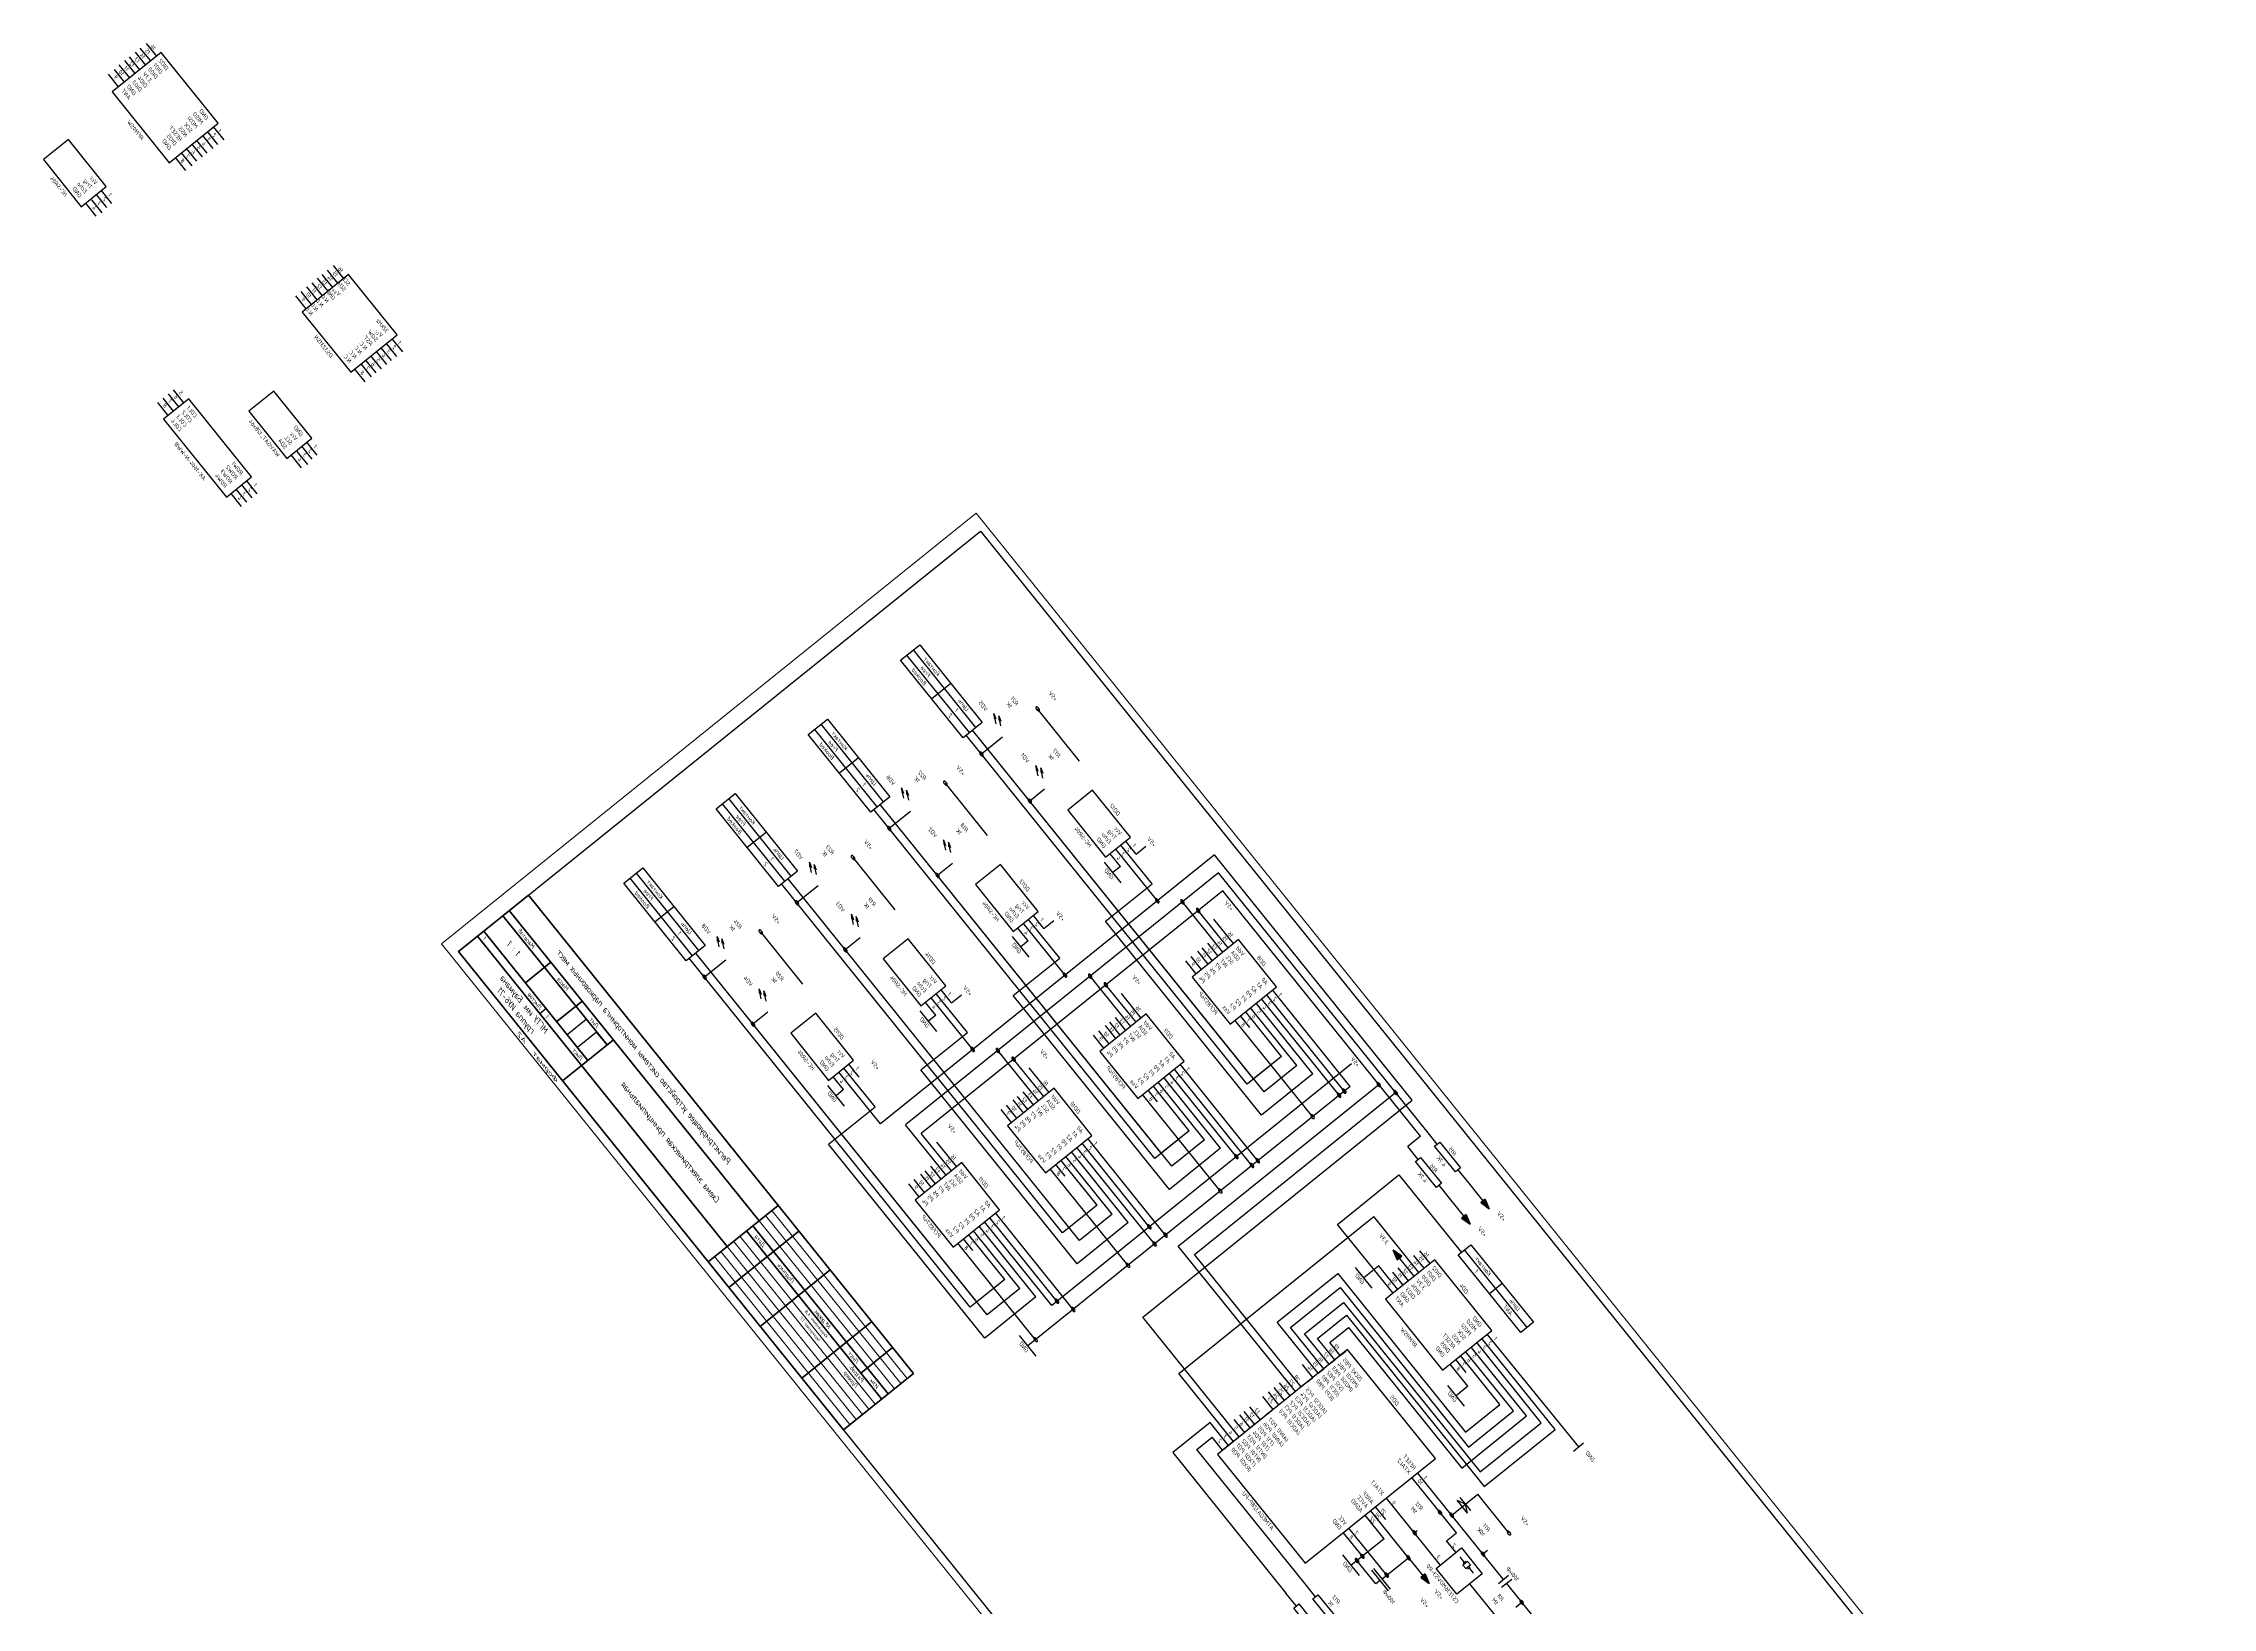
# Model space of a CAD drawing. Header units: millimetres. Extents: x -14244 to 1683, y 492 to 30778.
# Drawn here: x -13258 to 279, y 19639 to 29401 of the extents above; entities that cross this region are included whole.
import ezdxf

# ---------------------------------------------------------------- set-up
doc = ezdxf.new("R2010")
doc.units = ezdxf.units.MM
doc.layers.add('Привязки', color=2, linetype='Continuous', lineweight=0, plot=False)
for name, color, linetype, lineweight in [('рамка', 253, 'Continuous', 5), ('Формат - толстая линия', 7, 'Continuous', 50), ('Формат - тонкая линия', 7, 'Continuous', 20)]:
    doc.layers.add(name, color=color, linetype=linetype, lineweight=lineweight)
doc.styles.add('2.5', font='isocpeui.ttf', dxfattribs={"height": 2.5})
doc.styles.add('текст', font='isocpeui.ttf')

# ---------------------------------------------------------------- blocks, each defined once
blk = doc.blocks.new('Разъём')
h = blk.add_hatch(color=256)
h.dxf.hatch_style = 1
h.paths.add_polyline_path([(1000, 912.73, 1), (1001.5, 912.73, 1)])
blk.add_circle((1000.75, 912.73), 0.75)
blk = doc.blocks.new('Резистор')
for p, q in [((940, 905), (935, 905)), ((950, 905), (955, 905))]:
    blk.add_line(p, q)
blk.add_lwpolyline([(940, 903), (950, 903), (950, 907), (940, 907)], close=True)
blk = doc.blocks.new('Питание')
h = blk.add_hatch(color=256)
h.dxf.hatch_style = 1
h.paths.add_polyline_path([(973.03, 911.75), (970, 910), (973.03, 910)])
h.paths.add_polyline_path([(973.03, 910), (970, 910), (973.03, 908.25)])
for p, q in [((973.03, 911.75), (970, 910)), ((980, 910), (970, 910)), ((973.03, 908.25), (970, 910)), ((973.03, 911.75), (973.03, 908.25))]:
    blk.add_line(p, q)
blk = doc.blocks.new('Диод')
for p, q in [((1178.21, 869.89), (1188.2, 869.89)), ((1181.21, 871.9), (1185.2, 869.89)), ((1181.21, 867.89), (1181.21, 871.9)), ((1185.2, 869.89), (1181.21, 867.89)), ((1185.2, 867.89), (1185.2, 871.9))]:
    blk.add_line(p, q)
blk = doc.blocks.new('Светодиод вниз')
for p, q in [((1184.74, 874.26), (1187.57, 877.09)), ((1186.15, 872.85), (1188.98, 875.68))]:
    blk.add_line(p, q)
at = {"ltscale": 0.5}
for p, q in [((1187.57, 877.09), (1185.91, 875.97)), ((1187.57, 877.09), (1186.45, 875.43)), ((1188.98, 875.68), (1187.33, 874.56)), ((1188.98, 875.68), (1187.87, 874.02))]:
    blk.add_line(p, q, dxfattribs=at)
at = {"rotation": 270}
blk.add_blockref('Диод', (311.91, 2056.47), dxfattribs=at)
blk = doc.blocks.new('Принципиальная схема')
h = blk.add_hatch(color=256)
h.dxf.hatch_style = 1
h.paths.add_polyline_path([(1019.68, 886.07, 1), (1020.32, 886.07, 1)])
h = blk.add_hatch(color=256)
h.dxf.hatch_style = 1
h.paths.add_polyline_path([(1089.68, 885.75, 1), (1090.32, 885.75, 1)])
h = blk.add_hatch(color=256)
h.dxf.hatch_style = 1
h.paths.add_polyline_path([(1019.68, 882.02, 1), (1020.32, 882.02, 1)])
h = blk.add_hatch(color=256)
h.dxf.hatch_style = 1
h.paths.add_polyline_path([(1094.68, 881.57, 1), (1095.32, 881.57, 1)])
h = blk.add_hatch(color=256)
h.dxf.hatch_style = 1
h.paths.add_polyline_path([(1099.68, 870.03, 1), (1100.32, 870.03, 1)])
h = blk.add_hatch(color=256)
h.dxf.hatch_style = 1
h.paths.add_polyline_path([(1020.32, 861.15, 1), (1019.68, 861.15, 1)])
h = blk.add_hatch(color=256)
h.dxf.hatch_style = 1
h.paths.add_polyline_path([(1019.68, 818.16, 1), (1020.32, 818.16, 1)])
h = blk.add_hatch(color=256)
h.dxf.hatch_style = 1
h.paths.add_polyline_path([(1019.68, 813.57, 1), (1020.32, 813.57, 1)])
h = blk.add_hatch(color=256)
h.dxf.hatch_style = 1
h.paths.add_polyline_path([(1089.68, 813.25, 1), (1090.32, 813.25, 1)])
h = blk.add_hatch(color=256)
h.dxf.hatch_style = 1
h.paths.add_polyline_path([(1024.68, 809.52, 1), (1025.32, 809.52, 1)])
h = blk.add_hatch(color=256)
h.dxf.hatch_style = 1
h.paths.add_polyline_path([(1094.68, 809.07, 1), (1095.32, 809.07, 1)])
h = blk.add_hatch(color=256)
h.dxf.hatch_style = 1
h.paths.add_polyline_path([(1099.68, 797.53, 1), (1100.32, 797.53, 1)])
h = blk.add_hatch(color=256)
h.dxf.hatch_style = 1
h.paths.add_polyline_path([(1020.32, 788.65, 1), (1019.68, 788.65, 1)])
h = blk.add_hatch(color=256)
h.dxf.hatch_style = 1
h.paths.add_polyline_path([(866.13, 774.48, 1), (866.78, 774.48, 1)])
h = blk.add_hatch(color=256)
h.dxf.hatch_style = 1
h.paths.add_polyline_path([(884.78, 774.52, 1), (885.42, 774.52, 1)])
h = blk.add_hatch(color=256)
h.dxf.hatch_style = 1
h.paths.add_polyline_path([(902.69, 750.02, 1), (903.34, 750.02, 1)])
h = blk.add_hatch(color=256)
h.dxf.hatch_style = 1
h.paths.add_polyline_path([(1019.68, 745.66, 1), (1020.32, 745.66, 1)])
h = blk.add_hatch(color=256)
h.dxf.hatch_style = 1
h.paths.add_polyline_path([(1024.68, 741.07, 1), (1025.32, 741.07, 1)])
h = blk.add_hatch(color=256)
h.dxf.hatch_style = 1
h.paths.add_polyline_path([(1089.68, 740.75, 1), (1090.32, 740.75, 1)])
h = blk.add_hatch(color=256)
h.dxf.hatch_style = 1
h.paths.add_polyline_path([(1019.68, 737.02, 1), (1020.32, 737.02, 1)])
h = blk.add_hatch(color=256)
h.dxf.hatch_style = 1
h.paths.add_polyline_path([(1094.68, 736.57, 1), (1095.32, 736.57, 1)])
h = blk.add_hatch(color=256)
h.dxf.hatch_style = 1
h.paths.add_polyline_path([(898.03, 720.54, 1), (898.68, 720.54, 1)])
h = blk.add_hatch(color=256)
h.dxf.hatch_style = 1
h.paths.add_polyline_path([(1099.68, 725.03, 1), (1100.32, 725.03, 1)])
h = blk.add_hatch(color=256)
h.dxf.hatch_style = 1
h.paths.add_polyline_path([(907.1, 716.14, 1), (907.74, 716.14, 1)])
h = blk.add_hatch(color=256)
h.dxf.hatch_style = 1
h.paths.add_polyline_path([(1020.32, 716.15, 1), (1019.68, 716.15, 1)])
h = blk.add_hatch(color=256)
h.dxf.hatch_style = 1
h.paths.add_polyline_path([(907.09, 711.94, 1), (907.73, 711.94, 1)])
h = blk.add_hatch(color=256)
h.dxf.hatch_style = 1
h.paths.add_polyline_path([(1019.68, 673.13, 1), (1020.32, 673.13, 1)])
h = blk.add_hatch(color=256)
h.dxf.hatch_style = 1
h.paths.add_polyline_path([(1024.68, 668.54, 1), (1025.32, 668.54, 1)])
h = blk.add_hatch(color=256)
h.dxf.hatch_style = 1
h.paths.add_polyline_path([(1020.32, 643.62, 1), (1019.68, 643.62, 1)])
for p, q in [((995, 910), (1095, 910)), ((1005, 703.24), (1005, 915)), ((1005, 915), (1100, 915)), ((1010, 751.95), (1010, 910)), ((1095, 910), (1095, 664.05)), ((1100, 915), (1100, 652.5)), ((995, 905), (1090, 905)), ((995, 905), (995, 895)), ((1015, 747.47), (1015, 905)), ((1090, 905), (1090, 668.22)), ((1025, 900), (1025, 664.5)), ((1020, 890.66), (1020, 637.5)), ((1020, 890.66), (1057.32, 890.66)), ((1075.53, 889.91), (1085.01, 889.91)), ((930, 887.5), (930, 877.5)), ((960, 887.5), (930, 887.5)), ((945, 887.5), (945, 877.5)), ((960, 877.5), (960, 887.5)), ((1020, 886.07), (1057.32, 886.07)), ((1075.53, 885.75), (1090, 885.75)), ((1115, 877.88), (1115, 885.63)), ((1147.5, 886.64), (1167.68, 886.64)), ((930, 882.5), (960, 882.5)), ((930, 877.5), (960, 877.5)), ((990, 880), (960, 880)), ((990, 831.73), (990, 880)), ((1020, 882.02), (1057.32, 882.02)), ((1030, 877.74), (1057.32, 877.74)), ((1030, 877.74), (1030, 837.5)), ((1075.53, 881.57), (1095, 881.57)), ((1075.53, 877.72), (1080.53, 877.72)), ((1115, 877.88), (1120, 877.88)), ((1034.97, 873.34), (1057.32, 873.34)), ((1034.97, 873.34), (1034.97, 847.53)), ((1040, 869.53), (1057.32, 869.53)), ((1040, 869.53), (1040, 847.53)), ((1040, 869.53), (1040, 842.53)), ((1075.53, 873.32), (1080.53, 873.32)), ((1075.53, 869.93), (1080.53, 869.93)), ((1100, 870.03), (1120, 870.03)), ((1105, 837.53), (1105, 874)), ((1105, 874), (1120, 873.99)), ((892.1, 864.95), (892.1, 856.95)), ((1052.8, 865.55), (1057.32, 865.55)), ((1075.53, 864.71), (1080.53, 864.71)), ((1115, 865.58), (1120, 865.58)), ((1115, 865.58), (1115, 859.69)), ((892.1, 861.33), (935.94, 860.95)), ((900.76, 856.67), (935.94, 856.67)), ((900.76, 801.12), (900.76, 856.67)), ((968.33, 860.65), (963.33, 860.65)), ((1020, 861.15), (1057.32, 861.15)), ((1075.53, 860.58), (1080.53, 860.58)), ((1111, 859.69), (1119, 859.69)), ((1147.5, 859.15), (1147.5, 847.53)), ((1167.68, 859.15), (1167.68, 842.53)), ((904.9, 852.63), (935.94, 852.63)), ((904.9, 804.69), (904.9, 852.63)), ((963.33, 856.12), (968.33, 856.12)), ((963.33, 852.1), (985, 852.1)), ((985, 698.84), (985, 852.1)), ((1175, 855.03), (1175, 840.03)), ((1205, 855.03), (1175, 855.03)), ((1175, 850.03), (1205, 850.03)), ((1190, 855.03), (1190, 840.03)), ((1205, 840.03), (1205, 855.03)), ((909.24, 797.33), (909.35, 848.34)), ((909.35, 848.34), (935.94, 848.34)), ((912.95, 843.94), (935.94, 843.94)), ((912.95, 808.67), (912.95, 843.94)), ((963.33, 843.92), (968.33, 843.92)), ((1034.97, 847.53), (1175, 847.53)), ((1040, 847.53), (1175, 847.53)), ((1175, 845.03), (1205, 845.03)), ((917, 839.97), (935.94, 839.97)), ((917, 813.02), (917, 839.97)), ((963.33, 839.65), (968.33, 839.65)), ((1030, 837.5), (1105, 837.53)), ((1040, 842.53), (1175, 842.53)), ((1175, 840.03), (1205, 840.03)), ((927.35, 831.75), (935.94, 831.75)), ((927.35, 831.75), (927.35, 822.5)), ((930.94, 836.15), (935.94, 836.15)), ((963.33, 835.49), (972.5, 835.49)), ((963.33, 831.73), (990, 831.73)), ((972.5, 835.49), (972.5, 823.75)), ((968.5, 823.75), (976.5, 823.75)), ((923.35, 822.5), (931.35, 822.5)), ((1020, 818.16), (1057.32, 818.16)), ((1075.53, 817.41), (1085.01, 817.41)), ((978.44, 813.02), (917, 813.02)), ((978.44, 765.47), (978.44, 813.02)), ((1020, 813.57), (1057.32, 813.57)), ((1075.53, 813.25), (1090, 813.25)), ((1115, 805.38), (1115, 813.13)), ((1147.5, 814.14), (1167.68, 814.14)), ((970.54, 804.69), (904.9, 804.69)), ((974.65, 808.67), (912.95, 808.67)), ((970.54, 774.07), (970.54, 804.69)), ((974.65, 769.77), (974.65, 808.67)), ((1025, 809.52), (1057.32, 809.52)), ((1030, 805.24), (1057.32, 805.24)), ((1030, 805.24), (1030, 765)), ((1075.53, 809.07), (1095, 809.07)), ((1075.53, 805.22), (1080.53, 805.22)), ((1115, 805.38), (1120, 805.38)), ((966.98, 801.12), (900.76, 801.12)), ((966.98, 778.37), (966.98, 801.12)), ((1034.97, 800.84), (1057.32, 800.84)), ((1034.97, 800.84), (1034.97, 775.03)), ((1075.53, 800.82), (1080.53, 800.82)), ((1105, 765.03), (1105, 801.5)), ((1105, 801.5), (1120, 801.49)), ((885.17, 794.95), (900.15, 794.95)), ((900.15, 774.49), (900.15, 794.95)), ((963.72, 797.33), (909.24, 797.33)), ((963.72, 782.67), (963.72, 797.33)), ((1040, 797.03), (1057.32, 797.03)), ((1040, 797.03), (1040, 775.03)), ((1040, 797.03), (1040, 770.03)), ((1052.8, 793.05), (1057.32, 793.05)), ((1075.53, 797.43), (1080.53, 797.43)), ((1075.53, 792.21), (1080.53, 792.21)), ((1100, 797.53), (1120, 797.53)), ((1115, 793.08), (1120, 793.08)), ((1115, 793.08), (1115, 787.19)), ((897.64, 782.84), (900.14, 785.34)), ((897.66, 785.33), (902.66, 785.33)), ((902.64, 782.84), (900.14, 785.34)), ((958.72, 782.67), (958.72, 786.97)), ((1020, 788.65), (1057.32, 788.65)), ((1075.53, 788.08), (1080.53, 788.08)), ((1111, 787.19), (1119, 787.19)), ((1147.5, 786.65), (1147.5, 775.03)), ((1167.68, 786.65), (1167.68, 770.03)), ((873.72, 778.49), (873.72, 770.49)), ((875.22, 778.49), (875.22, 770.49)), ((885.11, 778.01), (885.11, 774.49)), ((897.64, 782.84), (902.64, 782.84)), ((958.72, 782.67), (963.72, 782.67)), ((958.72, 782.67), (958.72, 778.37)), ((958.72, 778.37), (966.98, 778.37)), ((958.72, 774.07), (958.72, 778.37)), ((1175, 782.53), (1175, 767.53)), ((1205, 782.53), (1175, 782.53)), ((1190, 782.53), (1190, 767.53)), ((1205, 767.53), (1205, 782.53)), ((859.87, 774.49), (873.72, 774.49)), ((866.45, 769.87), (866.45, 774.49)), ((875.22, 774.49), (916.56, 774.49)), ((958.72, 774.07), (970.54, 774.07)), ((958.72, 774.07), (958.72, 769.77)), ((1034.97, 775.03), (1175, 775.03)), ((1040, 775.03), (1175, 775.03)), ((1175, 777.53), (1205, 777.53)), ((1175, 772.53), (1205, 772.53)), ((880.65, 766.64), (880.65, 746.64)), ((890.65, 766.64), (880.65, 766.64)), ((890.65, 746.64), (890.65, 766.64)), ((895.1, 770.02), (916.56, 770.02)), ((895.1, 762.27), (895.1, 770.02)), ((958.72, 769.77), (974.65, 769.77)), ((958.72, 765.47), (958.72, 769.77)), ((958.72, 765.47), (958.72, 761.17)), ((958.72, 765.47), (978.44, 765.47)), ((1030, 765), (1105, 765.03)), ((1040, 770.03), (1175, 770.03)), ((1175, 767.53), (1205, 767.53)), ((884.5, 762.51), (882.5, 762.51)), ((884.5, 761.6), (884.5, 763.42)), ((884.96, 760.7), (884.96, 764.32)), ((884.96, 764.32), (886.31, 764.32)), ((886.31, 760.7), (884.96, 760.7)), ((886.31, 764.32), (886.31, 760.7)), ((886.77, 761.6), (886.77, 763.42)), ((886.77, 762.51), (888.77, 762.51)), ((890.65, 762.27), (895.1, 762.27)), ((958.72, 761.17), (963.72, 761.17)), ((958.72, 756.87), (958.72, 761.17)), ((880.65, 756.64), (866.45, 756.64)), ((903, 752.12), (903, 750.03)), ((958.72, 756.87), (958.72, 752.37)), ((958.72, 751.95), (1010, 751.95)), ((958.72, 751.95), (958.72, 747.45)), ((880.65, 746.64), (890.65, 746.64)), ((890.65, 750.03), (916.47, 750.03)), ((958.72, 747.67), (958.72, 743.27)), ((958.72, 747.67), (963.72, 747.67)), ((958.72, 747.67), (1015, 747.47)), ((1020, 745.66), (1057.32, 745.66)), ((911.56, 741.42), (916.56, 741.42)), ((958.72, 743.27), (958.72, 738.87)), ((958.72, 743.27), (963.72, 743.27)), ((958.72, 738.87), (958.72, 734.47)), ((958.72, 738.87), (963.72, 738.87)), ((1025, 741.07), (1057.32, 741.07)), ((1075.53, 744.91), (1085.01, 744.91)), ((1075.53, 740.75), (1090, 740.75)), ((1115, 732.88), (1115, 740.63)), ((1147.5, 741.64), (1167.68, 741.64)), ((898.35, 737.58), (916.56, 737.58)), ((898.35, 716.95), (898.35, 737.58)), ((907.4, 733.24), (916.56, 733.24)), ((907.4, 733.24), (907.4, 707.46)), ((958.72, 734.47), (958.72, 730.07)), ((958.72, 734.47), (963.72, 734.47)), ((1020, 737.02), (1057.32, 737.02)), ((1030, 732.74), (1057.32, 732.74)), ((1030, 732.74), (1030, 692.5)), ((1075.53, 736.57), (1095, 736.57)), ((1075.53, 732.72), (1080.53, 732.72)), ((1115, 732.88), (1120, 732.88)), ((958.72, 730.07), (963.72, 730.07)), ((958.72, 730.07), (958.72, 725.67)), ((958.72, 725.67), (958.72, 721.27)), ((1034.97, 728.34), (1057.32, 728.34)), ((1034.97, 728.34), (1034.97, 702.53)), ((1075.53, 728.32), (1080.53, 728.32)), ((1105, 692.53), (1105, 729)), ((1105, 729), (1120, 728.99)), ((898.35, 720.6), (916.56, 720.6)), ((958.72, 721.27), (958.72, 716.87)), ((958.72, 720.84), (958.72, 716.44)), ((958.72, 719.97), (963.72, 719.97)), ((1040, 724.53), (1057.32, 724.53)), ((1040, 724.53), (1040, 697.53)), ((1052.8, 720.55), (1057.32, 720.55)), ((1075.53, 724.93), (1080.53, 724.93)), ((1075.53, 719.71), (1080.53, 719.71)), ((1100, 725.03), (1120, 725.03)), ((1115, 720.58), (1120, 720.58)), ((1115, 720.58), (1115, 714.69)), ((1371.54, 721.2), (1376.54, 721.2)), ((1399.86, 721.2), (1404.86, 721.2)), ((894.35, 716.95), (902.35, 716.95)), ((894.35, 715.45), (902.35, 715.45)), ((898.35, 715.45), (898.35, 711.96)), ((907.4, 716.2), (916.56, 716.2)), ((958.72, 716.44), (958.72, 712.04)), ((958.72, 715.5), (963.72, 715.5)), ((1020, 716.15), (1057.32, 716.15)), ((1075.53, 715.58), (1080.53, 715.58)), ((1111, 714.69), (1119, 714.69)), ((1147.5, 714.15), (1147.5, 702.53)), ((1167.68, 714.15), (1167.68, 697.53)), ((1371.54, 716.62), (1376.54, 716.62)), ((1399.86, 716.62), (1404.86, 716.62)), ((1460.13, 717.22), (1455.13, 717.22)), ((1455.13, 712.7), (1460.13, 712.7)), ((1492.42, 717.22), (1487.42, 717.22)), ((1487.42, 712.7), (1492.42, 712.7)), ((898.35, 711.96), (907.4, 711.96)), ((903.4, 707.46), (911.4, 707.46)), ((958.72, 712.04), (963.72, 712.04)), ((958.72, 712.04), (958.72, 707.64)), ((958.72, 707.64), (963.72, 707.64)), ((958.72, 707.64), (958.72, 703.24)), ((1175, 710.03), (1175, 695.03)), ((1205, 710.03), (1175, 710.03)), ((1190, 710.03), (1190, 695.03)), ((1205, 695.03), (1205, 710.03)), ((1371.54, 712.48), (1376.54, 712.48)), ((1371.54, 708.85), (1376.54, 708.85)), ((1399.86, 712.48), (1404.86, 712.48)), ((1399.86, 708.85), (1404.86, 708.85)), ((1460.13, 708.7), (1455.13, 708.7)), ((1492.42, 708.7), (1487.42, 708.7)), ((958.72, 703.24), (1005, 703.24)), ((958.72, 703.24), (958.72, 698.84)), ((1034.97, 702.53), (1175, 702.53)), ((1175, 705.03), (1205, 705.03)), ((1175, 700.03), (1205, 700.03)), ((1371.54, 704.45), (1376.54, 704.45)), ((1371.54, 700.42), (1376.54, 700.42)), ((1399.86, 704.45), (1404.86, 704.45)), ((1399.86, 700.42), (1404.86, 700.42)), ((1455.13, 704.17), (1460.13, 704.17)), ((1455.13, 700.5), (1460.13, 700.5)), ((1487.42, 704.17), (1492.42, 704.17)), ((1487.42, 700.5), (1492.42, 700.5)), ((958.72, 698.84), (958.72, 694.44)), ((958.72, 698.84), (985, 698.84)), ((958.72, 694.95), (967.59, 694.95)), ((958.72, 694.44), (958.72, 690.04)), ((967.59, 694.95), (967.59, 665.61)), ((1040, 697.53), (1175, 697.53)), ((1175, 695.03), (1205, 695.03)), ((1371.54, 696.67), (1376.54, 696.67)), ((1399.86, 695.84), (1404.86, 695.84)), ((1455.13, 696.22), (1460.13, 696.22)), ((1487.42, 696.22), (1492.42, 696.22)), ((958.72, 690.31), (963.72, 690.31)), ((963.72, 678.26), (963.72, 690.31)), ((1030, 692.5), (1105, 692.53)), ((1371.54, 691.7), (1376.54, 691.7)), ((1399.86, 691.7), (1404.86, 691.7)), ((1460.03, 691.96), (1455.03, 691.96)), ((1455.03, 687.43), (1460.03, 687.43)), ((1492.32, 691.96), (1487.32, 691.96)), ((1487.32, 687.43), (1492.32, 687.43)), ((911.75, 678.26), (963.72, 678.26)), ((1020, 673.13), (1057.32, 673.13)), ((1025, 668.54), (1057.32, 668.54)), ((1075.53, 672.38), (1085.01, 672.38)), ((1075.53, 668.22), (1090, 668.22)), ((1147.5, 669.11), (1167.68, 669.11)), ((967.59, 665.61), (913.24, 665.61)), ((1025, 664.5), (1057.32, 664.5)), ((1075.53, 664.05), (1095, 664.05)), ((1115, 660.35), (1120, 660.35)), ((1030, 660.21), (1057.32, 660.21)), ((1030, 660.21), (1030, 619.97)), ((1034.97, 655.81), (1057.32, 655.81)), ((1034.97, 655.81), (1034.97, 630)), ((1075.53, 660.2), (1080.53, 660.2)), ((1075.53, 655.8), (1080.53, 655.8)), ((1105, 620), (1105, 656.48)), ((1105, 656.48), (1120, 656.46)), ((1040, 652), (1057.32, 652)), ((1040, 652), (1040, 630)), ((1040, 652), (1040, 625)), ((1052.8, 648.02), (1057.32, 648.02)), ((1075.53, 652.4), (1080.53, 652.4)), ((1100, 652.5), (1120, 652.5)), ((1115, 648.05), (1120, 648.05)), ((1115, 648.05), (1115, 642.17)), ((1020, 643.62), (1057.32, 643.62)), ((1075.53, 647.18), (1080.53, 647.18)), ((1075.53, 643.05), (1080.53, 643.05)), ((1111, 642.17), (1119, 642.17)), ((1147.5, 641.62), (1147.5, 630)), ((1167.68, 641.62), (1167.68, 625)), ((1363.43, 640.81), (1368.43, 640.81)), ((1016, 637.5), (1024, 637.5)), ((1175, 637.5), (1175, 622.5)), ((1205, 637.5), (1175, 637.5)), ((1190, 637.5), (1190, 622.5)), ((1205, 622.5), (1205, 637.5)), ((1363.43, 636.88), (1368.43, 636.88)), ((1461.33, 639.51), (1466.33, 639.51)), ((1461.33, 635.58), (1466.33, 635.58)), ((1034.97, 630), (1175, 630)), ((1040, 630), (1175, 630)), ((1175, 632.5), (1205, 632.5)), ((1363.02, 632.62), (1368.02, 632.62)), ((1363.43, 628.51), (1368.43, 628.51)), ((1460.93, 631.32), (1465.93, 631.32)), ((1040, 625), (1175, 625)), ((1175, 627.5), (1205, 627.5)), ((1175, 622.5), (1205, 622.5)), ((1461.33, 627.2), (1466.33, 627.2)), ((1030, 619.97), (1105, 620)), ((1365.72, 597.34), (1370.72, 597.34)), ((1400.91, 597.34), (1405.91, 597.34)), ((1365.72, 593.41), (1370.72, 593.41)), ((1365.72, 589.15), (1370.72, 589.15)), ((1400.91, 593.41), (1405.91, 593.41)), ((1400.91, 589.15), (1405.91, 589.15)), ((1365.72, 585.03), (1370.72, 585.03)), ((1400.91, 585.03), (1405.91, 585.03)), ((1170.2, 552.5), (1175.2, 552.5)), ((1175.2, 552.5), (1175.2, 537.5)), ((1180.2, 537.5), (1180.2, 552.5)), ((1175.2, 537.5), (1180.2, 537.5)), ((1185.2, 537.5), (1190.2, 537.5)), ((1190.2, 537.5), (1190.2, 532.5))]:
    blk.add_line(p, q)
for points in [[(651.2, 517.5), (1220.2, 517.5), (1220.2, 927.5), (651.2, 927.5)], [(1057.32, 893.85), (1075.53, 893.85), (1075.53, 857.39), (1057.32, 857.39)], [(1120, 881.68), (1138.21, 881.68), (1138.21, 862.06), (1120, 862.06)], [(935.94, 864.45), (963.33, 864.45), (963.33, 825.89), (935.94, 825.89)], [(1057.32, 821.35), (1075.53, 821.35), (1075.53, 784.89), (1057.32, 784.89)], [(1120, 809.18), (1138.21, 809.18), (1138.21, 789.56), (1120, 789.56)], [(916.56, 788.51), (958.72, 788.51), (958.72, 686.25), (916.56, 686.25)], [(1057.32, 748.85), (1075.53, 748.85), (1075.53, 712.39), (1057.32, 712.39)], [(1120, 736.68), (1138.21, 736.68), (1138.21, 717.06), (1120, 717.06)], [(1376.54, 724.97), (1399.86, 724.97), (1399.86, 688.51), (1376.54, 688.51)], [(1460.03, 721.02), (1487.42, 721.02), (1487.42, 682.46), (1460.03, 682.46)], [(1057.32, 676.32), (1075.53, 676.32), (1075.53, 639.86), (1057.32, 639.86)], [(1120, 664.15), (1138.21, 664.15), (1138.21, 644.53), (1120, 644.53)], [(1368.43, 644.61), (1386.64, 644.61), (1386.64, 624.99), (1368.43, 624.99)], [(1466.33, 643.31), (1484.54, 643.31), (1484.54, 623.69), (1466.33, 623.69)], [(1370.72, 601.14), (1400.91, 601.14), (1400.91, 581.37), (1370.72, 581.37)]]:
    blk.add_lwpolyline(points, close=True)
at = {"ltscale": 100}
blk.add_lwpolyline([(1035.2, 572.5), (1035.2, 517.5)], dxfattribs=at)
for centre in [(1020, 886.07), (1090, 885.75), (1020, 882.02), (1095, 881.57), (1100, 870.03), (1020, 818.16), (1020, 813.57), (1090, 813.25), (1025, 809.52), (1095, 809.07), (1100, 797.53), (866.45, 774.48), (885.1, 774.52), (903.02, 750.02), (1020, 745.66), (1025, 741.07), (1090, 740.75), (1020, 737.02), (1095, 736.57), (898.36, 720.54), (1100, 725.03), (907.42, 716.14), (907.41, 711.94), (1020, 673.13), (1025, 668.54)]:
    blk.add_circle(centre, 0.323)
at = {"layer": 'Привязки'}
blk.add_lwpolyline([(631.2, 512.5), (1225.2, 512.5), (1225.2, 932.5), (631.2, 932.5)], close=True, dxfattribs=at)
at = {"layer": 'рамка'}
blk.add_lwpolyline([(631.2, 932.5), (1225.2, 932.5), (1225.2, 512.5), (631.2, 512.5)], close=True, dxfattribs=at)
at = {"layer": 'Формат - толстая линия', "ltscale": 100}
blk.add_lwpolyline([(1035.2, 572.5), (1220.2, 572.5), (1220.2, 517.5), (1035.2, 517.5)], close=True, dxfattribs=at)
for points in [[(1045.2, 572.5), (1045.2, 547.5)], [(1055.2, 572.5), (1055.2, 517.5)], [(1075.2, 572.5), (1075.2, 517.5)], [(1090.2, 572.5), (1090.2, 517.5)], [(1100.2, 572.5), (1100.2, 517.5)], [(1100.2, 557.5), (1220.2, 557.5)], [(1170.2, 557.5), (1170.2, 517.5)], [(1185.2, 557.5), (1185.2, 537.5)], [(1200.2, 557.5), (1200.2, 537.5)], [(1035.2, 552.5), (1100.2, 552.5)], [(1170.2, 552.5), (1220.2, 552.5)], [(1035.2, 547.5), (1100.2, 547.5)], [(1170.2, 537.5), (1220.2, 537.5)], [(1100.2, 532.5), (1220.2, 532.5)]]:
    blk.add_lwpolyline(points, dxfattribs=at)
at = {"layer": 'Формат - тонкая линия', "ltscale": 100}
for points in [[(1035.2, 567.5), (1100.2, 567.5)], [(1035.2, 562.5), (1100.2, 562.5)], [(1035.2, 557.5), (1100.2, 557.5)], [(1035.2, 542.5), (1100.2, 542.5)], [(1035.2, 537.5), (1100.2, 537.5)], [(1035.2, 532.5), (1100.2, 532.5)], [(1035.2, 527.5), (1100.2, 527.5)], [(1035.2, 522.5), (1100.2, 522.5)]]:
    blk.add_lwpolyline(points, dxfattribs=at)
for name, p in [('Питание', (-5, 0)), ('Резистор', (40, 5)), ('Разъём', (9.19, -2.73)), ('Разъём', (14.25, -7.73)), ('Питание', (-5, -15)), ('Резистор', (40, -10)), ('Разъём', (19.25, -26.67)), ('Разъём', (19.25, -30.71)), ('Разъём', (89.25, -26.98)), ('Разъём', (166.94, -26.09)), ('Разъём', (94.25, -31.16)), ('Разъём', (99.25, -42.7)), ('Светодиод вниз', (-34.3, -11.62)), ('Светодиод вниз', (-14.12, -11.62)), ('Разъём', (19.25, -51.59)), ('Разъём', (146.75, -65.2)), ('Разъём', (166.94, -70.2)), ('Разъём', (19.25, -94.57)), ('Разъём', (19.25, -99.17)), ('Разъём', (89.25, -99.48)), ('Разъём', (166.94, -98.59)), ('Разъём', (24.25, -103.21)), ('Разъём', (94.25, -103.66)), ('Разъём', (99.25, -115.2)), ('Разъём', (-115.58, -117.78)), ('Светодиод вниз', (-34.3, -84.12)), ('Светодиод вниз', (-14.12, -84.12)), ('Разъём', (19.25, -124.09)), ('Разъём', (-134.29, -138.25)), ('Разъём', (-115.64, -138.25)), ('Разъём', (-100.59, -138.25)), ('Разъём', (146.75, -137.7)), ('Разъём', (-97.72, -142.75)), ('Разъём', (166.94, -142.7)), ('Разъём', (-97.72, -162.66)), ('Разъём', (19.25, -167.07)), ('Питание', (-81.65, -172.42)), ('Разъём', (24.25, -171.67)), ('Разъём', (89.25, -171.98)), ('Разъём', (166.94, -171.09)), ('Разъём', (-102.42, -175.14)), ('Разъём', (19.25, -175.71)), ('Разъём', (94.25, -176.16)), ('Разъём', (99.25, -187.7)), ('Разъём', (-102.39, -192.19)), ('Светодиод вниз', (-34.3, -156.62)), ('Светодиод вниз', (-14.12, -156.62)), ('Разъём', (-93.35, -196.53)), ('Разъём', (-93.33, -200.79)), ('Разъём', (19.25, -196.59)), ('Разъём', (146.75, -210.2)), ('Разъём', (166.94, -215.2)), ('Резистор', (-43.25, -226.74)), ('Разъём', (19.25, -239.6)), ('Резистор', (-41.76, -239.39)), ('Разъём', (24.25, -244.19)), ('Разъём', (166.94, -243.62)), ('Светодиод вниз', (-34.3, -229.15)), ('Светодиод вниз', (-14.12, -229.15)), ('Разъём', (19.25, -269.11)), ('Разъём', (146.75, -282.73)), ('Разъём', (166.94, -287.73))]:
    blk.add_blockref(name, p)
at = {"rotation": 180}
blk.add_blockref('Питание', (1943.43, 1758.32), dxfattribs=at)
at = {"style": 'текст'}
for s, height, p in [('Формат', 2.5, (1170.7, 513.5)), ('А2', 2.5, (1185.7, 513.5)), ('А4', 0.025, (1224.8, 512.51)), ('А3', 0.0125, (1225, 512.5)), ('А1', 0.00625, (1225.1, 512.5)), ('А0', 0.005, (1225.12, 512.5))]:
    blk.add_text(s, height=height, dxfattribs=at).set_placement(p)
at = {"color": 0, "linetype": 'ByBlock', "ltscale": 100, "style": '2.5'}
for s, insert, char_height, width, attachment_point in [('R15', (985.26, 915.76), 2.5, 5, 2), ('+5V', (960.75, 914.12), 2.5, 5, 2), ('4.7К', (984.97, 906.63), 2.5, 5, 2), ('+5V', (1024.68, 903.72), 2.5, 5, 2), ('+5V', (1085.17, 903.51), 2.5, 5, 2), ('+5V', (960.75, 899.12), 2.5, 5, 2), ('R16', (984.88, 900.39), 2.5, 5, 2), ('DD8', (1066.08, 897.85), 2.5, 5, 2), ('+5V', (1167.63, 900.1), 2.5, 5, 2), ('4.7К', (984.81, 891.48), 2.5, 5, 2), ('1\\P2\\P3\\P4\\P5\\P6\\P7\\P8', (1054.5, 893.75), 2.5, 5, 2), ('\\pxr1.27477;A0\\PA1\\PA2\\PP0\\PP1\\PP2\\PP3\\PVss', (1059.62, 891.61), 2.5, 52.5465, 1), ('\\pxr1.27477;Vdd\\PSDA\\PSCL\\PINT\\PP7\\PP6\\PP5\\PP4', (1075.53, 891.54), 2.5, 52.5465, 3), ('16\\P15\\P14\\P13\\P12\\P11\\P10\\P9', (1078.13, 893.18), 2.5, 5, 2), ('+5V', (1114.8, 891.12), 2.5, 5, 2), ('Цепь', (937.5, 885), 2.5, 15, 5), ('Контакт', (952.5, 885), 2.5, 15, 5), ('DD12', (1129.21, 886.02), 2.5, 5, 2), ('ANT', (937.5, 880), 2.5, 15, 5), ('1', (952.5, 880), 2.5, 15, 5), ('1\\P2\\P3\\P4', (1117.18, 881.58), 2.5, 5, 2), ('\\pxr1.27477;Vcc\\PTrig\\PEcho\\PGND', (1122.3, 879.45), 2.5, 52.5465, 1), ('R17\\P1К', (1153.55, 879.94), 2.5, 5, 2), ('R21\\P1К', (1173.73, 879.94), 2.5, 5, 2), ('GND', (887.66, 864.32), 2.5, 5, 2), ('1\\P2\\P3\\P4\\P5\\P6\\P7\\P8', (933.12, 864.35), 2.5, 5, 2), ('DD4', (950.87, 868.56), 2.5, 5, 2), ('16\\P15\\P14\\P13\\P12\\P11\\P10\\P9', (965.93, 863.78), 2.5, 5, 2), ('VD1', (1158.33, 863.05), 2.5, 5, 2), ('VD5', (1178.52, 863.05), 2.5, 5, 2), ('\\pxr1.27477;GND\\PMISO\\PMOSI\\PSCK\\PNSS\\PRESET\\PDIO5\\PGND', (938.81, 862.21), 2.5, 52.5465, 1), ('\\pxr1.27477;DIO2\\PDIO1\\PDIO0\\P3.3V\\PDIO4\\PDIO3\\PGND\\PANT', (963.33, 862.14), 2.5, 52.5465, 3), ('GND', (1115.33, 858.64), 2.5, 5, 2), ('HC-SR04', (1128.89, 859.1), 2.5, 42.1571, 5), ('PCF8574P', (1066.21, 854.91), 2.5, 42.1571, 5), ('Цепь', (1182.5, 852.53), 2.5, 15, 5), ('Контакт', (1197.5, 852.53), 2.5, 15, 5), ('3.3V', (977.63, 849.43), 2.5, 5, 2), ('2', (1182.5, 842.53), 2.5, 15, 5), ('1', (1182.5, 847.53), 2.5, 15, 5), ('Booked', (1197.5, 842.53), 2.5, 15, 5), ('Free', (1197.5, 847.53), 2.5, 15, 5), ('+5V', (1085.17, 831.01), 2.5, 5, 2), ('DD9', (1066.56, 825.55), 2.5, 5, 2), ('+5V', (1167.63, 827.6), 2.5, 5, 2), ('GND', (927.68, 821.45), 2.5, 5, 2), ('RFM95W', (949.84, 822.3), 2.5, 42.1571, 5), ('GND', (972.83, 822.7), 2.5, 5, 2), ('1\\P2\\P3\\P4\\P5\\P6\\P7\\P8', (1054.5, 821.25), 2.5, 5, 2), ('\\pxr1.27477;A0\\PA1\\PA2\\PP0\\PP1\\PP2\\PP3\\PVss', (1059.62, 819.11), 2.5, 52.5465, 1), ('\\pxr1.27477;Vdd\\PSDA\\PSCL\\PINT\\PP7\\PP6\\PP5\\PP4', (1075.53, 819.04), 2.5, 52.5465, 3), ('16\\P15\\P14\\P13\\P12\\P11\\P10\\P9', (1078.13, 820.68), 2.5, 5, 2), ('+5V', (1114.54, 819.12), 2.5, 5, 2), ('DD13', (1128.58, 813.96), 2.5, 5, 2), ('+5V', (884.74, 808.35), 2.5, 5, 2), ('1\\P2\\P3\\P4', (1117.18, 809.08), 2.5, 5, 2), ('\\pxr1.27477;Vcc\\PTrig\\PEcho\\PGND', (1122.3, 806.95), 2.5, 52.5465, 1), ('R18\\P1К', (1153.55, 807.44), 2.5, 5, 2), ('R22\\P1К', (1173.73, 807.44), 2.5, 5, 2), ('DD5', (937.76, 792.58), 2.5, 5, 2), ('R11\\P10К', (890.49, 787.54), 2.5, 5, 2), ('\\pxr1.27477;\\P(SCK) PB5\\P(MISO) PB4\\P(MOSI) PB3\\P(SS) PB2\\P(OC1) PB1\\P(ICP) PB0\\P\\P(ADC5) PC5\\P(ADC4) PC4\\P(ADC3) PC3\\P(ADC2) PC2\\P(ADC1) PC1\\P(ADC0) PC0\\P\\P(AIN1) PD7\\P(AIN0) PD6 \\P(T1) PD5 \\P(T0) PD4 \\P (INT1) PD3 \\P(NT0) PD2 \\P(TXD) PD1 \\P(RXD) PD0 ', (958.72, 788.51), 2.5, 52.5465, 3), ('\\P19\\P18\\P17\\P16\\P15\\P14', (961.22, 789.69), 2.5, 5, 2), ('GND', (1115.33, 786.14), 2.5, 5, 2), ('HC-SR04', (1128.89, 786.6), 2.5, 42.1571, 5), ('VD2', (1158.33, 790.55), 2.5, 5, 2), ('VD6', (1178.52, 790.55), 2.5, 5, 2), ('100нФ', (874.67, 782.2), 2.5, 5, 2), ('PCF8574P', (1066.21, 782.41), 2.5, 42.1571, 5), ('Цепь', (1182.5, 780.03), 2.5, 15, 5), ('Контакт', (1197.5, 780.03), 2.5, 15, 5), ('1\\P10', (913.73, 777.69), 2.5, 5, 2), ('\\pxr1.27477;\\P\\pl1;\\P\\PRESET\\PXTAL2\\P\\P\\P\\P\\PXTAL1\\P\\PAREF\\PAVCC\\PAGND\\P\\P\\PVCC\\PGND', (916.56, 788.51), 2.5, 51.8804, 1), ('1', (1182.5, 775.03), 2.5, 15, 5), ('Free', (1197.5, 775.03), 2.5, 15, 5), ('R8\\P1M', (871.53, 767.55), 2.5, 5, 2), ('2', (892.39, 765.31), 2.5, 5, 2), ('2', (1182.5, 770.03), 2.5, 15, 5), ('Booked', (1197.5, 770.03), 2.5, 15, 5), ('R12\\P1M', (908.3, 763.8), 2.5, 5, 2), ('+5V', (1085.17, 758.51), 2.5, 5, 2), ('3', (892.64, 753.45), 2.5, 5, 2), ('\\P\\P\\P9\\P\\P21\\P20\\P22', (913.79, 765.39), 2.5, 5, 2), ('28\\P27\\P26\\P25\\P24\\P23', (961.33, 754.57), 2.5, 5, 2), ('DD10', (1066.79, 752.83), 2.5, 5, 2), ('+5V', (1167.63, 755.1), 2.5, 5, 2), ('1\\P2\\P3\\P4\\P5\\P6\\P7\\P8', (1054.5, 748.75), 2.5, 5, 2), ('\\pxr1.27477;A0\\PA1\\PA2\\PP0\\PP1\\PP2\\PP3\\PVss', (1059.62, 746.61), 2.5, 52.5465, 1), ('\\pxr1.27477;Vdd\\PSDA\\PSCL\\PINT\\PP7\\PP6\\PP5\\PP4', (1075.53, 746.54), 2.5, 52.5465, 3), ('16\\P15\\P14\\P13\\P12\\P11\\P10\\P9', (1078.13, 748.18), 2.5, 5, 2), ('+5V', (1114.62, 746.36), 2.5, 5, 2), ('CSTE16MOV53-R0', (885.59, 745.08), 2.5, 5, 2), ('+5V', (883.87, 739.23), 2.5, 5, 2), ('DD14', (1129.31, 741.17), 2.5, 5, 2), ('1\\P2\\P3\\P4', (1117.18, 736.58), 2.5, 5, 2), ('\\pxr1.27477;Vcc\\PTrig\\PEcho\\PGND', (1122.3, 734.45), 2.5, 52.5465, 1), ('R19\\P1К', (1153.55, 734.94), 2.5, 5, 2), ('R23\\P1К', (1173.73, 734.94), 2.5, 5, 2), ('+5V', (884.62, 729.22), 2.5, 5, 2), ('7\\P8', (913.79, 723.57), 2.5, 5, 2), ('13\\P12\\P11\\P6\\P5\\P4\\P3\\P2', (961.22, 723.14), 2.5, 5, 2), ('1\\P2\\P3\\P4\\P5\\P6\\P7\\P8', (1374.06, 724.37), 2.5, 5, 2), ('\\A1;\\pxr1.27477;32kHz\\PV{\\H0.7x;\\S^ CC;}\\PSQW\\PRST\\PN.C.\\PN.C.\\PN.C.\\PN.C.', (1378.84, 722.74), 2.5, 52.5465, 1), ('\\A1;\\pxr1.27477;SCL\\PSDA\\PV{\\H0.7x;\\S^ BAT;}\\PGND\\PN.C.\\PN.C.\\PN.C.\\PN.C.', (1401.74, 722.6), 2.5, 52.5465, 3), ('16\\P15\\P14\\P13\\P12\\P11\\P10\\P9', (1402.36, 724.31), 2.5, 5, 2), ('1\\P2\\P3\\P4\\P5\\P6\\P7\\P8', (1457.79, 719.99), 2.5, 5, 2), ('16\\P15\\P14\\P13\\P12\\P11\\P10\\P9', (1490.02, 720.36), 2.5, 5, 2), ('100нФ', (892.68, 714.47), 2.5, 5, 2), ('GND', (1115.33, 713.64), 2.5, 5, 2), ('HC-SR04', (1128.89, 714.1), 2.5, 42.1571, 5), ('VD3', (1158.33, 718.05), 2.5, 5, 2), ('VD7', (1178.52, 718.05), 2.5, 5, 2), ('\\pxr1.27477;GND\\PMISO\\PMOSI\\PSCK\\PNSS\\PRESET\\PDIO5\\PGND', (1462.9, 718.79), 2.5, 52.5465, 1), ('\\pxr1.27477;DIO2\\PDIO1\\PDIO0\\P3.3V\\PDIO4\\PDIO3\\PGND\\PANT', (1487.42, 718.71), 2.5, 52.5465, 3), ('GND', (907.55, 706.23), 2.5, 5, 2), ('PCF8574P', (1066.21, 709.91), 2.5, 42.1571, 5), ('Цепь', (1182.5, 707.53), 2.5, 15, 5), ('Контакт', (1197.5, 707.53), 2.5, 15, 5), ('1', (1182.5, 702.53), 2.5, 15, 5), ('Free', (1197.5, 702.53), 2.5, 15, 5), ('2', (1182.5, 697.53), 2.5, 15, 5), ('Booked', (1197.5, 697.53), 2.5, 15, 5), ('R13\\P1К', (902.02, 688.33), 2.5, 5, 2), ('DS3231SN', (1387.59, 685.55), 2.5, 42.1571, 5), ('ATMEGA328P-PU', (937.64, 683.92), 2.5, 42.1571, 5), ('DD11', (1066.63, 680.36), 2.5, 5, 2), ('+5V', (1085.17, 685.98), 2.5, 5, 2), ('+5V', (1167.63, 682.57), 2.5, 5, 2), ('RFM95W', (1473.93, 678.87), 2.5, 42.1571, 5), ('1\\P2\\P3\\P4\\P5\\P6\\P7\\P8', (1054.5, 676.22), 2.5, 5, 2), ('\\pxr1.27477;A0\\PA1\\PA2\\PP0\\PP1\\PP2\\PP3\\PVss', (1059.62, 674.08), 2.5, 52.5465, 1), ('\\pxr1.27477;Vdd\\PSDA\\PSCL\\PINT\\PP7\\PP6\\PP5\\PP4', (1075.53, 674.01), 2.5, 52.5465, 3), ('16\\P15\\P14\\P13\\P12\\P11\\P10\\P9', (1078.13, 675.65), 2.5, 5, 2), ('+5V', (1114.71, 673.8), 2.5, 5, 2), ('DD15', (1128.96, 668.65), 2.5, 5, 2), ('1\\P2\\P3\\P4', (1117.18, 664.05), 2.5, 5, 2), ('\\pxr1.27477;Vcc\\PTrig\\PEcho\\PGND', (1122.3, 661.92), 2.5, 52.5465, 1), ('R20\\P1К', (1153.55, 662.41), 2.5, 5, 2), ('R24\\P1К', (1173.73, 662.41), 2.5, 5, 2), ('GND', (1115.33, 641.11), 2.5, 5, 2), ('HC-SR04', (1128.89, 641.57), 2.5, 42.1571, 5), ('VD4', (1158.33, 645.52), 2.5, 5, 2), ('VD8', (1178.52, 645.52), 2.5, 5, 2), ('1\\P2\\P3\\P4', (1365.61, 644.51), 2.5, 5, 2), ('\\pxr1.27477;GND\\PVcc\\PSCL\\PSDA', (1370.73, 642.38), 2.5, 52.5465, 1), ('1\\P2\\P3\\P4', (1463.51, 643.21), 2.5, 5, 2), ('\\pxr1.27477;Vcc\\PTrig\\PEcho\\PGND', (1468.63, 641.07), 2.5, 52.5465, 1), ('GND', (1020.33, 636.45), 2.5, 5, 2), ('PCF8574P', (1066.21, 637.38), 2.5, 42.1571, 5), ('Цепь', (1182.5, 635), 2.5, 15, 5), ('Контакт', (1197.5, 635), 2.5, 15, 5), ('1', (1182.5, 630), 2.5, 15, 5), ('Free', (1197.5, 630), 2.5, 15, 5), ('2', (1182.5, 625), 2.5, 15, 5), ('Booked', (1197.5, 625), 2.5, 15, 5), ('WAVGAT_128x64', (1377.31, 622.03), 2.5, 42.1571, 5), ('HC-SR04', (1475.22, 620.72), 2.5, 42.1571, 5), ('1\\P2\\P3\\P4', (1367.9, 601.04), 2.5, 5, 2), ('ROW1\\PROW2\\PROW3\\PROW4', (1373.02, 598.91), 2.5, 52.5465, 1), ('\\pxqr;COL1\\PCOL2\\PCOL3\\PCOL4', (1346.63, 598.97), 2.5, 52.4044, 1), ('5\\P6\\P7\\P8', (1403.68, 601.09), 2.5, 5, 2), ('AK-1604-N-WWB', (1385.89, 577.86), 2.5, 42.1571, 5), ('Регистрирующее устройство системы мониторинга парковочных мест', (1160.2, 565), 3.8, 120, 5), ('Лит', (1177.7, 555), 2.5, 15, 5), ('Масса', (1192.7, 555), 2.5, 15, 5), ('Масштаб', (1210.2, 554.93), 2.5, 20, 5), ('Изм.', (1040.2, 550), 2.5, 10, 5), ('Лист', (1050.12, 550), 2.5, 10, 5), ('{\\T0.85;№ докум.}', (1064.96, 549.7), 2.5, 10, 5), ('Подпись', (1082.7, 550), 2.5, 15, 5), ('Дата', (1095.2, 550), 2.5, 10, 5), ('Схема электрическая принципиальная', (1135.2, 545), 3.8, 70, 5), ('Разраб.', (1045.7, 545), 2.5, 20, 5), ('Кирьяненко А.В.', (1065.2, 545), 1.9, 20, 5), ('1 : 1', (1210.2, 545), 3.8, 20, 5), ('Провер.', (1045.7, 540), 2.5, 20, 5), ('Черноусова Т.Г.', (1065.2, 540), 1.9, 20, 5), (' Лист', (1170.46, 534.91), 2.5, 20.2951, 4), (' 1', (1188.32, 534.85), 2.5, 13.5131, 6), (' Листов', (1190.2, 535), 2.5, 20.2951, 4), (' 1', (1218.49, 535.12), 2.5, 13.5131, 6), ('МГТУ им. Баумана\\Pгруппа ИУ6-71', (1195.2, 525), 3.8, 50, 5)]:
    blk.add_mtext(s, dxfattribs=dict(at, insert=insert, char_height=char_height, width=width, attachment_point=attachment_point))
at = {"style": 'текст'}
for tag in ['27', '28', '29']:
    blk.add_attdef(tag, (721.2, 927.5), '', height=0.00000522, dxfattribs=at)
for tag, p in [('ПРИМЕНЯЕМОСТЬ', (650.2, 745)), ('СПРАВ№', (650.2, 685)), ('ДАТАУЧЁТАДУБЛ', (650.2, 628)), ('ИНВ№ДУБЛ', (650.2, 603)), ('ВЗАМИНВ№', (650.2, 578)), ('ДАТАУЧЁТА', (650.2, 543)), ('ИНВ№ПОДЛ', (650.2, 518))]:
    blk.add_attdef(tag, p, '', height=2.5, rotation=90, dxfattribs=at)

msp = doc.modelspace()

# ---------------------------------------------------------------- block references
at = {"xscale": -20.7067742474419, "yscale": 10.20057419529758, "zscale": 20.7067742474419, "rotation": 308.8484126310157}
msp.add_blockref('Принципиальная схема', (1069, 744), dxfattribs=at)

doc.saveas('drawing.dxf')
